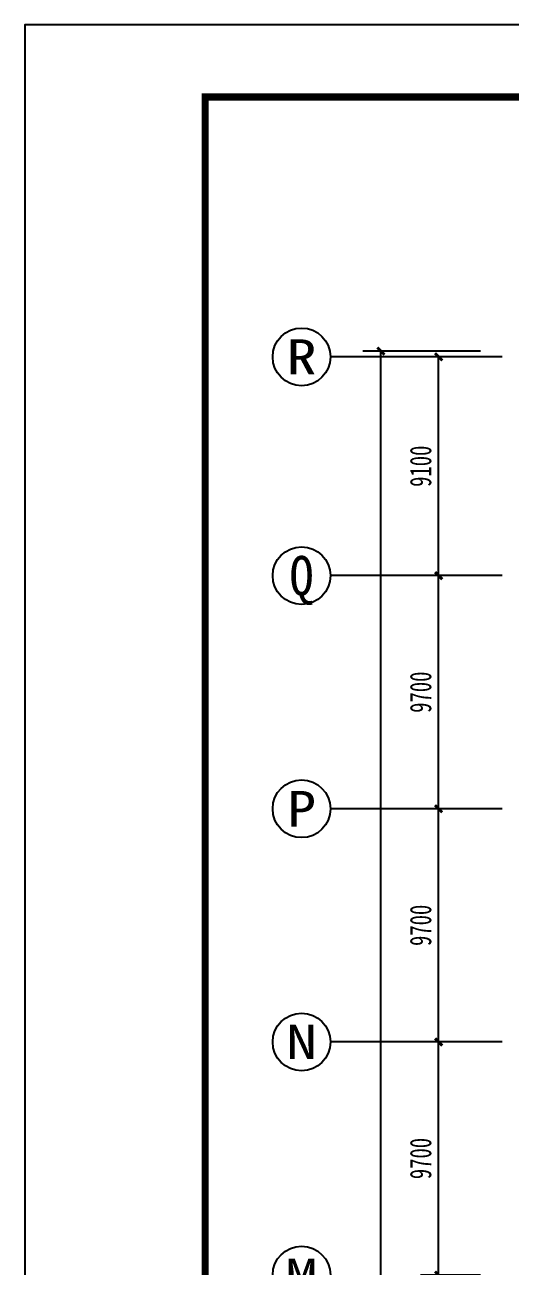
# Model space of a CAD drawing. Header units: millimetres. Extents: x -633009578 to 5705885, y -633235091 to 2571734.
# Drawn here: x 2725055 to 2745238, y 2370242 to 2421884 of the extents above; entities that cross this region are included whole.
import ezdxf
from ezdxf.enums import TextEntityAlignment as Align

# ---------------------------------------------------------------- set-up
doc = ezdxf.new("R2010")
doc.units = ezdxf.units.MM
doc.header["$LTSCALE"] = 1000
doc.header["$MEASUREMENT"] = 0
doc.layers.get('0').update_dxf_attribs({"color": 9})
for name, color, linetype in [('3T_WOOD', 21, 'Continuous'), ('AXIS_TEXT', 7, 'Continuous'), ('C-AXIS(轴号)', 3, 'Continuous'), ('设备-箱柜', 3, 'Continuous'), ('院图签、封面151013$0$PUB_TITLE', 153, 'Continuous'), ('院图签、封面151013$0$图签文字', 4, 'Continuous')]:
    doc.layers.add(name, color=color, linetype=linetype)
doc.styles.add('_TCH_AXIS', font='simhei.ttf', dxfattribs={"bigfont": 'GBCBIG'})
doc.styles.add('_TCH_DIM_T3', font='simhei.ttf', dxfattribs={"width": 0.707, "bigfont": 'GBCBIG'})
doc.styles.add('COMPLEX', font='simhei.ttf')
doc.styles.add('院图签、封面151013$0$-宋体', font='simhei.ttf', dxfattribs={"width": 0.8})
doc.dimstyles.new('_TCH_ARCH&&300', dxfattribs={"dimtxt": 892.5, "dimasz": 300, "dimexe": 750, "dimexo": 900, "dimgap": 300, "dimtad": 1, "dimdec": 0, "dimzin": 0, "dimdsep": 46, "dimtxsty": '_TCH_DIM_T3', "dimblk": 'ARCHTICK', "dimcen": 0.09, "dimclrt": 7, "dimazin": 2, "dimtfac": 1, "dimtdec": 0, "dimtix": 1, "dimtmove": 2, "dimatfit": 3, "dimfxl": 1, "dimtolj": 1, "dimtzin": 0, "dimarcsym": 0})

# ---------------------------------------------------------------- blocks, each defined once
blk = doc.blocks.new('_ArchTick')
at = {"color": 0, "linetype": 'ByBlock', "const_width": 0.4}
blk.add_lwpolyline([(-0.5, -0.5), (0.5, 0.5)], dxfattribs=at)
blk = doc.blocks.new('*D321')
at = {"layer": 'C-AXIS(轴号)', "color": 0, "lineweight": -2, "transparency": 16777216}
for p, q in [((1091977, 1696619), (1089481, 1696619)), ((1090231, 1686919), (1090231, 1696619)), ((1091977, 1686919), (1089481, 1686919))]:
    blk.add_line(p, q, dxfattribs=at)
at = {"layer": 'Defpoints', "color": 0, "transparency": 16777216}
for p in [(1090231, 1696619), (1092877, 1696619), (1092877, 1686919)]:
    blk.add_point(p, dxfattribs=at)
at = {"layer": 'C-AXIS(轴号)', "color": 0, "linetype": 'ByBlock', "lineweight": -2, "transparency": 16777216, "xscale": 300, "yscale": 300, "zscale": 300}
for p, rotation in [((1090231, 1696619), 90), ((1090231, 1686919), 270)]:
    blk.add_blockref('_ArchTick', p, dxfattribs=dict(at, rotation=rotation))
at = {"layer": 'C-AXIS(轴号)', "color": 7, "transparency": 16777216, "insert": (1089485, 1691769), "char_height": 892.5, "attachment_point": 5, "rotation": 90, "style": '_TCH_DIM_T3'}
blk.add_mtext('\\A1;9700', dxfattribs=at)
blk = doc.blocks.new('*D322')
at = {"layer": 'C-AXIS(轴号)', "color": 0, "lineweight": -2, "transparency": 16777216}
for p, q in [((1091977, 1706319), (1089481, 1706319)), ((1090231, 1696619), (1090231, 1706319)), ((1091977, 1696619), (1089481, 1696619))]:
    blk.add_line(p, q, dxfattribs=at)
at = {"layer": 'Defpoints', "color": 0, "transparency": 16777216}
for p in [(1090231, 1706319), (1092877, 1706319), (1092877, 1696619)]:
    blk.add_point(p, dxfattribs=at)
at = {"layer": 'C-AXIS(轴号)', "color": 0, "linetype": 'ByBlock', "lineweight": -2, "transparency": 16777216, "xscale": 300, "yscale": 300, "zscale": 300}
for p, rotation in [((1090231, 1706319), 90), ((1090231, 1696619), 270)]:
    blk.add_blockref('_ArchTick', p, dxfattribs=dict(at, rotation=rotation))
at = {"layer": 'C-AXIS(轴号)', "color": 7, "transparency": 16777216, "insert": (1089485, 1701469), "char_height": 892.5, "attachment_point": 5, "rotation": 90, "style": '_TCH_DIM_T3'}
blk.add_mtext('\\A1;9700', dxfattribs=at)
blk = doc.blocks.new('*D323')
at = {"layer": 'C-AXIS(轴号)', "color": 0, "lineweight": -2, "transparency": 16777216}
for p, q in [((1091977, 1716019), (1089481, 1716019)), ((1090231, 1706319), (1090231, 1716019)), ((1091977, 1706319), (1089481, 1706319))]:
    blk.add_line(p, q, dxfattribs=at)
at = {"layer": 'Defpoints', "color": 0, "transparency": 16777216}
for p in [(1090231, 1716019), (1092877, 1716019), (1092877, 1706319)]:
    blk.add_point(p, dxfattribs=at)
at = {"layer": 'C-AXIS(轴号)', "color": 0, "linetype": 'ByBlock', "lineweight": -2, "transparency": 16777216, "xscale": 300, "yscale": 300, "zscale": 300}
for p, rotation in [((1090231, 1716019), 90), ((1090231, 1706319), 270)]:
    blk.add_blockref('_ArchTick', p, dxfattribs=dict(at, rotation=rotation))
at = {"layer": 'C-AXIS(轴号)', "color": 7, "transparency": 16777216, "insert": (1089485, 1711169), "char_height": 892.5, "attachment_point": 5, "rotation": 90, "style": '_TCH_DIM_T3'}
blk.add_mtext('\\A1;9700', dxfattribs=at)
blk = doc.blocks.new('*D324')
at = {"layer": 'C-AXIS(轴号)', "color": 0, "lineweight": -2, "transparency": 16777216}
for p, q in [((1091977, 1725119), (1089481, 1725119)), ((1090231, 1716019), (1090231, 1725119)), ((1091977, 1716019), (1089481, 1716019))]:
    blk.add_line(p, q, dxfattribs=at)
at = {"layer": 'Defpoints', "color": 0, "transparency": 16777216}
for p in [(1090231, 1725119), (1092877, 1725119), (1092877, 1716019)]:
    blk.add_point(p, dxfattribs=at)
at = {"layer": 'C-AXIS(轴号)', "color": 0, "linetype": 'ByBlock', "lineweight": -2, "transparency": 16777216, "xscale": 300, "yscale": 300, "zscale": 300}
for p, rotation in [((1090231, 1725119), 90), ((1090231, 1716019), 270)]:
    blk.add_blockref('_ArchTick', p, dxfattribs=dict(at, rotation=rotation))
at = {"layer": 'C-AXIS(轴号)', "color": 7, "transparency": 16777216, "insert": (1089485, 1720569), "char_height": 892.5, "attachment_point": 5, "rotation": 90, "style": '_TCH_DIM_T3'}
blk.add_mtext('\\A1;9100', dxfattribs=at)
blk = doc.blocks.new('*D325')
at = {"layer": 'C-AXIS(轴号)', "color": 0, "lineweight": -2, "transparency": 16777216}
for p, q in [((1091977, 1725359), (1087081, 1725359)), ((1087831, 1589279), (1087831, 1725359)), ((1091977, 1589279), (1087081, 1589279))]:
    blk.add_line(p, q, dxfattribs=at)
at = {"layer": 'Defpoints', "color": 0, "transparency": 16777216}
for p in [(1087831, 1725359), (1092877, 1725359), (1092877, 1589279)]:
    blk.add_point(p, dxfattribs=at)
at = {"layer": 'C-AXIS(轴号)', "color": 0, "linetype": 'ByBlock', "lineweight": -2, "transparency": 16777216, "xscale": 300, "yscale": 300, "zscale": 300}
for p, rotation in [((1087831, 1725359), 90), ((1087831, 1589279), 270)]:
    blk.add_blockref('_ArchTick', p, dxfattribs=dict(at, rotation=rotation))
at = {"layer": 'C-AXIS(轴号)', "color": 7, "transparency": 16777216, "insert": (1087085, 1657319), "char_height": 892.5, "attachment_point": 5, "rotation": 90, "style": '_TCH_DIM_T3'}
blk.add_mtext('\\A1;136080', dxfattribs=at)
blk = doc.blocks.new('_AXISO')
blk.add_circle((0, 0), 0.5)
at = {"layer": 'AXIS_TEXT', "style": 'COMPLEX', "width": 1.041667}
blk.add_attdef('A', text='', height=0.56, dxfattribs=at).set_placement((-0.25, -0.28), (0.25, -0.28), align=Align.FIT)
blk = doc.blocks.new('建筑图框_A1')
at = {"layer": '院图签、封面151013$0$PUB_TITLE'}
blk.add_lwpolyline([(0, 0), (84100, 0), (84100, 59400), (0, 59400)], close=True, dxfattribs=at)
at = {"layer": '院图签、封面151013$0$PUB_TITLE', "const_width": 100}
blk.add_lwpolyline([(2500, 1000), (83100, 1000), (83100, 58400), (2500, 58400)], close=True, dxfattribs=at)
at = {"layer": '院图签、封面151013$0$图签文字', "color": 6, "style": '院图签、封面151013$0$-宋体'}
for tag, height, width, p in [('工程主持人', 400, 0.8, (79991, 29506)), ('审定', 400, 0.8, (79991, 28706)), ('审核', 400, 0.8, (79991, 27906)), ('专业负责人', 400, 0.8, (79991, 27106)), ('校对', 400, 0.8, (79991, 26306)), ('设计', 400, 0.8, (79991, 25506)), ('方案设计人', 400, 0.8, (79991, 24707)), ('工程编号', 300, 0.7, (81000, 8700)), ('版次', 300, 0.7, (78738, 3006)), ('日期', 300, 0.7, (82038, 3000)), ('图号', 200, 0.7, (82538, 2400)), ('比例', 300, 0.7, (78738, 2200)), ('图号_X施', 300, 0.7, (81538, 2200)), ('图号_总数', 200, 0.7, (82538, 2000))]:
    blk.add_attdef(tag, text='', height=height, dxfattribs=dict(at, width=width)).set_placement(p, align=Align.MIDDLE_CENTER)
at = {"layer": '院图签、封面151013$0$图签文字', "color": 6, "style": '院图签、封面151013$0$-宋体', "width": 0.7}
for tag, p in [('建设单位_001', (80936, 7446)), ('工程名称_001', (80934, 6045)), ('图名_001', (79743, 4060))]:
    blk.add_attdef(tag, p, '', height=300, dxfattribs=at)
blk = doc.blocks.new('负一层平面图9')
at = {"layer": 'C-AXIS(轴号)'}
for p, q in [((1092876.7, 1725118.6), (1085731.4, 1725118.6)), ((1092876.7, 1716018.6), (1085731.4, 1716018.6)), ((1092876.7, 1706318.6), (1085731.4, 1706318.6)), ((1092876.7, 1696618.6), (1085731.4, 1696618.6))]:
    blk.add_line(p, q, dxfattribs=at)
ref = blk.add_blockref('_AXISO', (1084531.4, 1725118.6), dxfattribs=dict(at, xscale=2400, yscale=2400, zscale=2400))
ref.add_attrib('A', 'R', dxfattribs={"layer": 'AXIS_TEXT', "height": 1457.8, "style": '_TCH_AXIS'}).set_placement((1083906.6, 1724389.7), (1085156.2, 1724389.7), align=Align.FIT)
ref = blk.add_blockref('_AXISO', (1084531.4, 1716018.6), dxfattribs=dict(at, xscale=2400, yscale=2400, zscale=2400))
ref.add_attrib('A', 'Q', dxfattribs={"layer": 'AXIS_TEXT', "height": 1635.2, "style": '_TCH_AXIS', "width": 0.807692}).set_placement((1084028.3, 1715201), (1085034.5, 1715201), align=Align.FIT)
ref = blk.add_blockref('_AXISO', (1084531.4, 1706318.6), dxfattribs=dict(at, xscale=2400, yscale=2400, zscale=2400))
ref.add_attrib('A', 'P', dxfattribs={"layer": 'AXIS_TEXT', "height": 1492.3, "style": '_TCH_AXIS'}).set_placement((1083927.4, 1705572.4), (1085135.4, 1705572.4), align=Align.FIT)
ref = blk.add_blockref('_AXISO', (1084531.4, 1696618.6), dxfattribs=dict(at, xscale=2400, yscale=2400, zscale=2400))
ref.add_attrib('A', 'N', dxfattribs={"layer": 'AXIS_TEXT', "height": 1423.7, "style": '_TCH_AXIS'}).set_placement((1083887.3, 1695906.7), (1085175.5, 1695906.7), align=Align.FIT)
ref = blk.add_blockref('_AXISO', (1084531.4, 1686918.6), dxfattribs=dict(at, xscale=2400, yscale=2400, zscale=2400))
ref.add_attrib('A', 'M', dxfattribs={"layer": 'AXIS_TEXT', "height": 1357.6, "style": '_TCH_AXIS'}).set_placement((1083852.6, 1686239.8), (1085210.2, 1686239.8), align=Align.FIT)
for p1, p2, distance, picture, middle in [((1092876.7, 1589278.6), (1092876.7, 1725358.6), 5045.3, '*D325', (1087085.2, 1657318.6)), ((1092876.7, 1716018.6), (1092876.7, 1725118.6), 2645.3, '*D324', (1089485.2, 1720568.6)), ((1092876.7, 1706318.6), (1092876.7, 1716018.6), 2645.3, '*D323', (1089485.2, 1711168.6)), ((1092876.7, 1696618.6), (1092876.7, 1706318.6), 2645.3, '*D322', (1089485.2, 1701468.6)), ((1092876.7, 1686918.6), (1092876.7, 1696618.6), 2645.3, '*D321', (1089485.2, 1691768.6))]:
    dim = blk.add_aligned_dim(p1=p1, p2=p2, distance=distance, dimstyle='_TCH_ARCH&&300', dxfattribs=at)
    dim.commit()
    dim.dimension.update_dxf_attribs({"geometry": picture, "text_midpoint": middle})

msp = doc.modelspace()

# ---------------------------------------------------------------- block references
at = {"layer": '3T_WOOD'}
msp.add_blockref('负一层平面图9', (1652031.9, 682952.1), dxfattribs=at)
at = {"layer": '设备-箱柜', "xscale": 3, "yscale": 3}
msp.add_blockref('建筑图框_A1', (2725055.4, 2243683.8, 0), dxfattribs=at)

doc.saveas('drawing.dxf')
